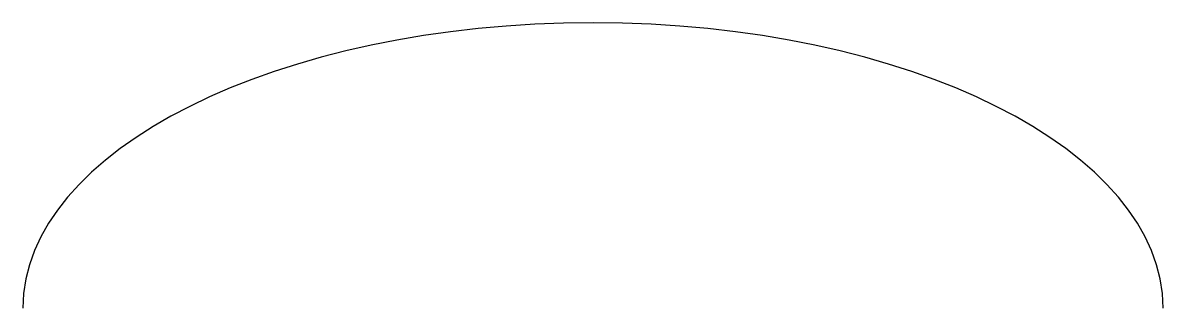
# Model space of a CAD drawing. Header units: millimetres. Extents: x -10 to 10, y 0 to 5.
import ezdxf

# ---------------------------------------------------------------- set-up
doc = ezdxf.new("R2010")
doc.units = ezdxf.units.MM

# ---------------------------------------------------------------- blocks, each defined once
blk = doc.blocks.new('ARCB')
blk.add_arc((0, 0), 5, 0, 180)

msp = doc.modelspace()

# ---------------------------------------------------------------- block references
at = {"xscale": 2}
msp.add_blockref('ARCB', (0, 0), dxfattribs=at)

doc.saveas('drawing.dxf')
